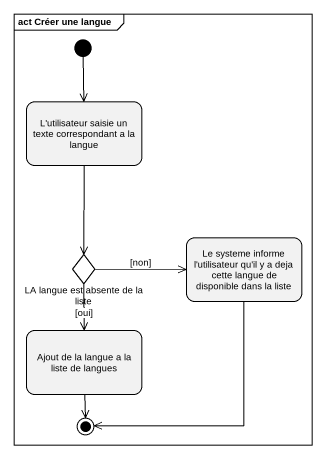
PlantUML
@startuml
mainframe act Créer une langue
hide empty description
state "L'utilisateur saisie un texte correspondant a la langue" as L_utilisateur_saisie_un
state "LA langue est absente de la liste" as LA_langue_est_absente_de_la <<choice>>
state "Le systeme informe l'utilisateur qu'il y a deja cette langue de disponible dans la liste" as Le_systeme_informe_l
state "Ajout de la langue a la liste de langues" as Ajout_de_la_langue_a_la
[*] --> L_utilisateur_saisie_un
L_utilisateur_saisie_un --> LA_langue_est_absente_de_la
LA_langue_est_absente_de_la -right-> Le_systeme_informe_l : [non]
LA_langue_est_absente_de_la --> Ajout_de_la_langue_a_la : [oui]
Le_systeme_informe_l --> [*]
Ajout_de_la_langue_a_la --> [*]
@enduml
